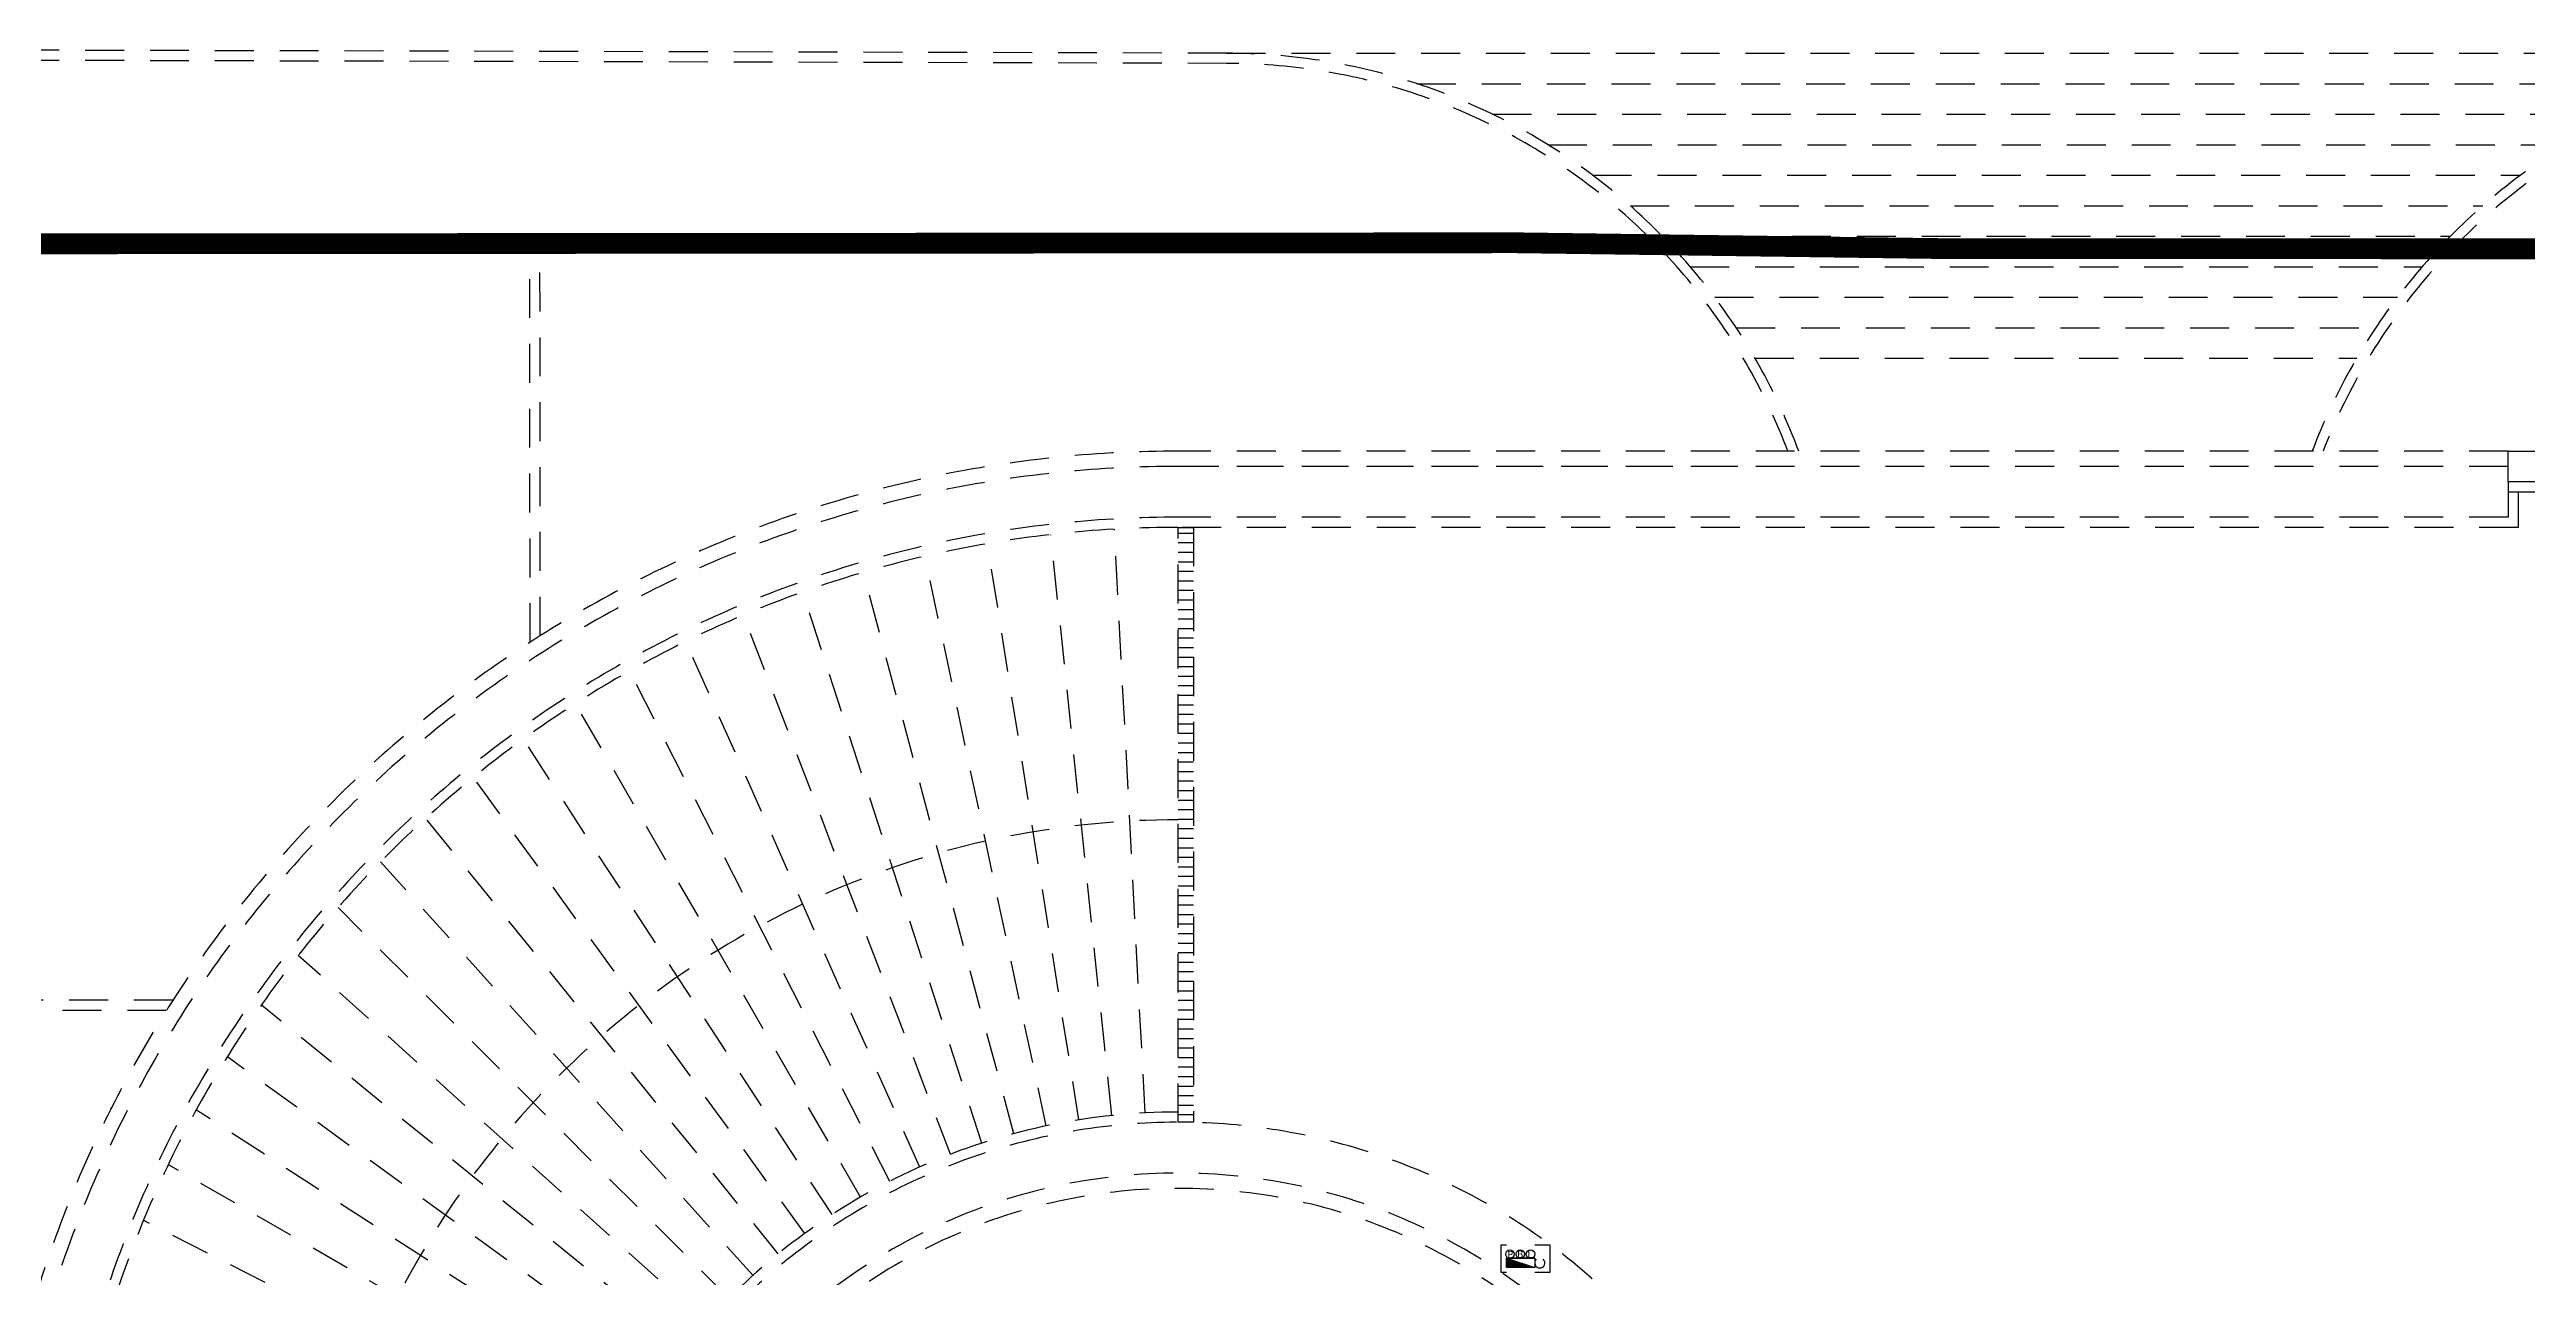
# Model space of a CAD drawing. Header units: millimetres. Extents: x 3775 to 244986, y 1861 to 55808.
# Drawn here: x 156177 to 157450, y 25209 to 25840 of the extents above; entities that cross this region are included whole.
import ezdxf
from ezdxf.enums import TextEntityAlignment as Align

# ---------------------------------------------------------------- set-up
doc = ezdxf.new("R2010")
doc.units = ezdxf.units.MM
doc.header["$LTSCALE"] = 100
doc.header["$MEASUREMENT"] = 0
doc.header["$PDSIZE"] = -10
doc.linetypes.add('-HID', pattern=[2.5, 1.5, -1])
doc.linetypes.add('HIDDEN', pattern=[2, 1, -1])
doc.layers.get('0').update_dxf_attribs({"linetype": 'CONTINUOUS'})
for name, color, linetype in [('ELE2', 3, 'CONTINUOUS'), ('ELE9', 9, 'CONTINUOUS'), ('IHC', 3, 'CONTINUOUS'), ('LAND-3', 9, 'CONTINUOUS'), ('트렌치', 9, 'CONTINUOUS')]:
    doc.layers.add(name, color=color, linetype=linetype)
doc.styles.add('MAP_맑은고딕', font='malgun_0.ttf')

# ---------------------------------------------------------------- blocks, each defined once
blk = doc.blocks.new('소화전(H)')
at = {"layer": 'IHC'}
h = blk.add_hatch(color=3, dxfattribs=at)
h.dxf.hatch_style = 1
h.paths.add_polyline_path([(-2.78, 0), (2.78, -1.8), (2.78, 0)])
at = {"linetype": 'HIDDEN', "ltscale": 0.2}
for points in [[(-2.78, -4.44), (-5.75, -4.44), (-5.75, 1), (-2.78, 1)], [(2.78, 1), (3.78, 1), (3.78, -4.44), (2.78, -4.44)]]:
    blk.add_lwpolyline(points, dxfattribs=at)
at = {"layer": 'IHC', "color": 3}
for p, q in [((2.78, -1.8), (-2.78, 0)), ((-2.78, -1.8), (2.78, -1.8))]:
    blk.add_line(p, q, dxfattribs=at)
blk.add_lwpolyline([(2.78, -1.8), (-2.78, -1.8), (-2.78, 0), (2.78, 0)], close=True, dxfattribs=at)
for centre in [(-1.95, -2.63), (0.05, -2.63), (2.08, -2.63)]:
    blk.add_circle(centre, 0.83, dxfattribs=at)
blk.add_arc((-3.78, -0.9), 1, 313.176, 226.824, dxfattribs=at)
at = {"layer": 'IHC', "color": 2, "style": 'MAP_맑은고딕'}
for s, p in [('L', (-1.84, -2.62)), ('B', (0.06, -2.62)), ('P', (2, -2.58))]:
    blk.add_text(s, height=1.38, rotation=180, dxfattribs=at).set_placement(p, align=Align.MIDDLE_CENTER)
blk = doc.blocks.new('A$C5041cb64')
at = {"xscale": 100, "yscale": 100, "zscale": 100, "rotation": 179.9999999999999}
blk.add_blockref('소화전(H)', (-498978, 156966), dxfattribs=at)
blk = doc.blocks.new('KEY PLAN_계단실G')
at = {"layer": 'ELE9', "linetype": '-HID', "ltscale": 0.1}
h = blk.add_hatch(dxfattribs=at)
h.set_pattern_fill('ANSI31', color=253, scale=29.4, angle=135)
h.set_pattern_definition([(180, (-8950.4118, -714689.1596), (-2e-16, -3.675), [])])
h.paths.add_polyline_path([(-4131.68, -106.82), (-4137.56, -106.82), (-4137.56, -336.14, -0.003049), (-4134.62, -336.16), (-4131.68, -336.16)])
at = {"layer": 'ELE2', "color": 253, "ltscale": 0.1}
for points in [[(-3625.02, -89.18), (-3625.02, -77.42), (-481.18, -77.42)], [(-3625.02, -89.18), (-481.18, -89.18)]]:
    blk.add_lwpolyline(points, dxfattribs=at)
at = {"layer": 'ELE9', "color": 253, "linetype": '-HID', "ltscale": 0.1}
blk.add_line((-3625.02, -102.9), (-4137.56, -102.9), dxfattribs=at)
for points in [[(-4118.93, 75.98), (-4695.06, 77.42)], [(-4118.93, 72.06), (-4695.07, 73.5)], [(-4118.92, 75.96), (-3478.04, 76.01)], [(-4045.58, 64.22), (-3552.1, 64.22)], [(-4016.48, 52.46), (-3581.34, 52.46)], [(-3995.09, 40.7), (-3602.85, 40.7)], [(-3977.86, 28.94), (-3620.19, 28.94)], [(-3963.41, 17.18), (-3634.75, 17.18)], [(-4387.43, -151.08), (-4387.54, 2.63)], [(-4383.51, -148.58), (-4383.62, 2.63)], [(-3951.01, 5.42), (-3647.25, 5.42)], [(-3940.23, -6.34), (-3658.12, -6.34)], [(-3930.81, -18.1), (-3667.64, -18.1)], [(-3922.53, -29.86), (-3676.01, -29.86)], [(-3915.27, -41.63), (-3683.36, -41.61)], [(-3625.02, -83.3), (-4137.56, -83.3)], [(-3621.1, -93.1), (-3621.1, -106.82), (-4137.56, -106.82)], [(-3625.02, -89.18), (-3625.02, -102.9)], [(-4175.89, -335.24), (-4211.06, -113.13)], [(-4163.17, -333.56), (-4186.71, -109.63)], [(-4150.38, -332.56), (-4162.18, -107.52)], [(-4137.56, -336.14), (-4137.56, -106.82)], [(-4188.5, -337.57), (-4235.17, -118.01)], [(-4213.27, -344.21), (-4282.28, -131.83)], [(-4200.97, -340.57), (-4258.93, -124.25)], [(-4225.36, -348.49), (-4305.12, -140.71)], [(-4237.21, -353.4), (-4327.39, -150.85)], [(-4248.79, -358.92), (-4349.01, -162.22)], [(-4260.06, -365.04), (-4369.91, -174.78)], [(-4271, -371.75), (-4390.03, -188.46)], [(-4281.57, -379.01), (-4409.29, -203.21)], [(-4291.74, -386.82), (-4427.65, -218.99)], [(-4301.5, -395.15), (-4445.05, -235.72)], [(-4310.8, -403.98), (-4461.43, -253.35)], [(-4319.63, -413.28), (-4476.76, -271.8)], [(-4525.11, -289.1), (-4823.56, -289.1), (-4823.56, -668.86), (-4598.16, -668.86), (-4598.16, -563.02)], [(-4527.6, -293.02), (-4819.64, -293.02), (-4819.64, -318.02)], [(-4327.96, -423.04), (-4491, -291.01)], [(-4335.77, -433.21), (-4504.1, -310.91)], [(-4343.03, -443.78), (-4516.05, -331.43)], [(-4349.74, -454.72), (-4526.81, -352.49)], [(-4355.86, -465.99), (-4536.36, -374.02)]]:
    blk.add_lwpolyline(points, dxfattribs=at)
for points in [[(-4118.93, 75.96), (-4118.92, 75.96, -0.313556), (-3898.44, -77.42)], [(-4118.93, 72.04, -0.311828), (-3902.63, -77.42, -0.311828)], [(-3625.02, -77.42), (-4137.56, -77.42, 0.414214), (-4598.16, -538.02), (-4598.16, -930.02, 1), (-3676.96, -930.02), (-3676.96, -439.04)], [(-3921.96, -83.3), (-4137.56, -83.3, 0.414214), (-4592.28, -538.02), (-4592.28, -930.02, 1), (-3682.84, -930.02), (-3682.84, -439.04)], [(-3799.46, -577.22), (-3799.46, -930.02, -1), (-4475.66, -930.02), (-4475.66, -557.62, -0.414214), (-4137.56, -219.52)], [(-4359.04, -890.82, 1), (-3916.08, -890.82), (-3916.08, -577.22, 1), (-4359.04, -577.22), (-4359.04, -890.82)], [(-4353.16, -890.82, 1), (-3921.96, -890.82), (-3921.96, -577.22, 1), (-4353.16, -577.22), (-4353.16, -890.82)]]:
    blk.add_lwpolyline(points, format="xyb", dxfattribs=at)
blk.add_lwpolyline([(-4131.68, -336.16), (-4137.56, -336.16), (-4137.56, -106.82), (-4131.68, -106.82)], close=True, dxfattribs=at)
for centre, radius, start in [((-4137.56, -538.02), 435.12, 90), ((-4137.56, -538.02), 431.2, 90), ((-4137.56, -577.22), 245, 90), ((-4137.56, -577.22), 241.08, 36.69541)]:
    blk.add_arc(centre, radius, start, 180, dxfattribs=at)
for p in [(-4379.08, -145.82), (-4548.87, -330.71)]:
    blk.add_point(p, dxfattribs=at)
at = {"layer": 'LAND-3', "color": 253, "linetype": '-HID', "ltscale": 0.1}
for points in [[(-1232.83, 76.02), (-3478.04, 76.01, 0.31169), (-3700.48, -77.38), (-3700.48, -77.42)], [(-3696.3, -77.42, -0.309983), (-3478.04, 72.09), (-1232.83, 72.1)]]:
    blk.add_lwpolyline(points, format="xyb", dxfattribs=at)
at = {"layer": 'LAND-3', "color": 1, "ltscale": 0.1, "const_width": 8}
blk.add_lwpolyline([(-2016.7, -0.2), (-3843.69, 0.66), (-4007.45, 2.9), (-4721.72, 2.38), (-4767.26, 0.12), (-4804.83, -7.8), (-4841.17, -21.4), (-4875.11, -39.54), (-4906.91, -61.36), (-4936.24, -86.72), (-4962.86, -115.28), (-4984.89, -147.01), (-5002.09, -181.67), (-5013.62, -218.66), (-5019.57, -256.65), (-5021.4, -295.62), (-5017.42, -334.37), (-5009.11, -372.41), (-4575.5, -2019.7)], dxfattribs=at)
at = {"layer": '트렌치', "color": 253, "ltscale": 0.1}
blk.add_lwpolyline([(-3625.02, -93.1), (-481.18, -93.1)], dxfattribs=at)
at = {"color": 253, "linetype": '-HID', "ltscale": 0.1, "xscale": 0.01959999999999999, "yscale": 0.01959999999999999, "zscale": 0.01959999999999999}
blk.add_blockref('A$C5041cb64', (5774.31, -3468.65), dxfattribs=at)

msp = doc.modelspace()

# ---------------------------------------------------------------- block references
at = {"xscale": 1.333333333333333, "yscale": 1.333333333333333, "zscale": 1.333333333333333}
msp.add_blockref('KEY PLAN_계단실G', (162273.8, 25736.9), dxfattribs=at)

doc.saveas('drawing.dxf')
